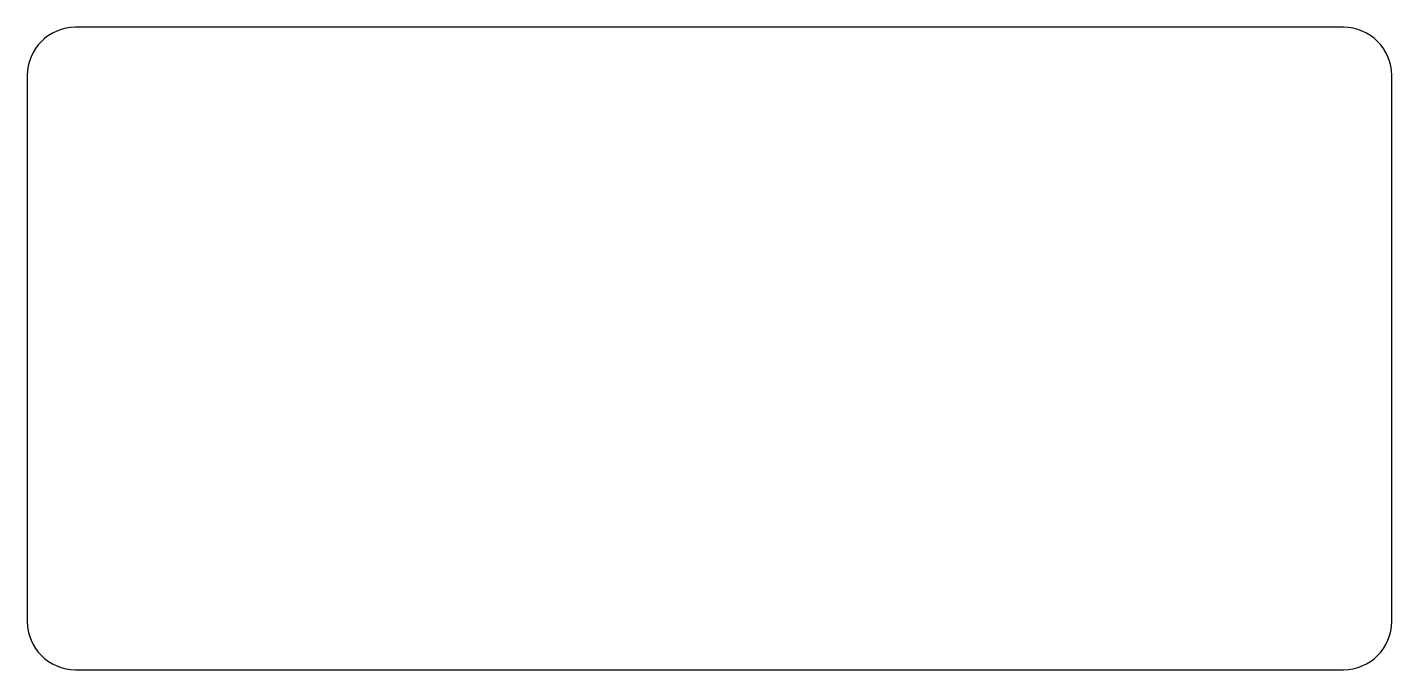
# Model space of a CAD drawing. Header units: millimetres. Extents: x -17 to 17, y -8 to 8.
import ezdxf

# ---------------------------------------------------------------- set-up
doc = ezdxf.new("R2010")
doc.units = ezdxf.units.MM

msp = doc.modelspace()

# ---------------------------------------------------------------- linework, layer by layer
at = {"color": 7, "linetype": 'Continuous', "lineweight": 25}
for p, q in [((15.8, 8), (-15.8, 8)), ((-17, 6.8), (-17, -6.8)), ((17, -6.8), (17, 6.8)), ((-15.8, -8), (15.8, -8))]:
    msp.add_line(p, q, dxfattribs=at)
for centre, start, end in [((-15.8, 6.8), 90, 180), ((15.8, 6.8), 0, 90), ((-15.8, -6.8), 180, 270), ((15.8, -6.8), 270, 0)]:
    msp.add_arc(centre, 1.2, start, end, dxfattribs=at)

doc.saveas('drawing.dxf')
